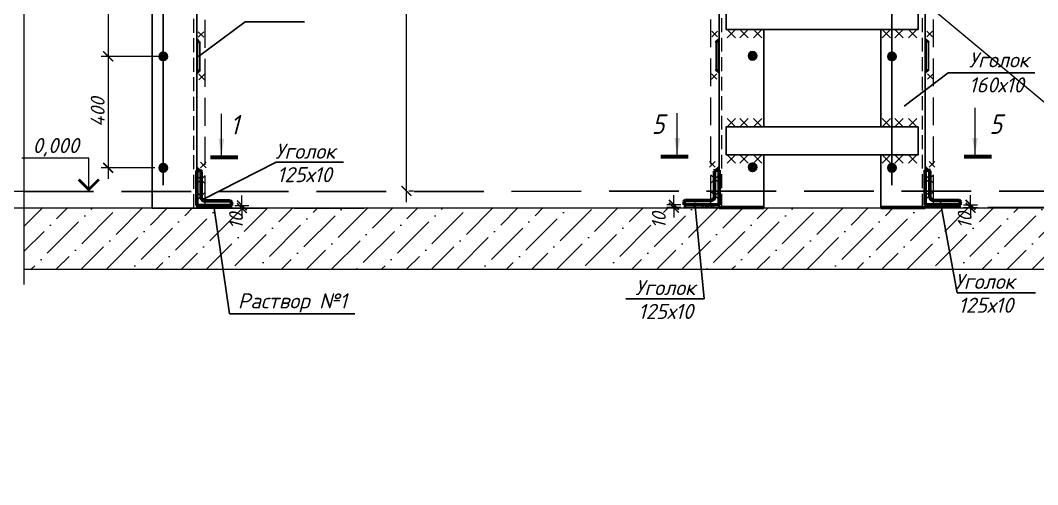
# Model space of a CAD drawing. Header units: millimetres. Extents: x 749182 to 2267578, y 70462 to 311449.
# Drawn here: x 2177544 to 2181195, y 169013 to 170680 of the extents above; entities that cross this region are included whole.
import ezdxf

# ---------------------------------------------------------------- set-up
doc = ezdxf.new("R2010")
doc.units = ezdxf.units.MM
for name, pattern in [('GOST2.303 4', [7, 5, -2, 0]), ('ГОСТ 2.303 4', [7, 5, -2, 0]), ('осеваяX2', [4, 2.5, -0.5, 0.5, -0.5])]:
    doc.linetypes.add(name, pattern=pattern)
doc.layers.get('Defpoints').update_dxf_attribs({"color": 255})
for name, color, linetype, lineweight in [('1Стены', 252, 'Continuous', 25), ('монолит', 176, 'Continuous', 50), ('Оси', 165, 'осеваяX2', 13), ('Размер', 7, 'Continuous', 13), ('Размеры КР', 164, 'Continuous', 9), ('сварка', 156, 'Continuous', 9), ('штрих', 8, 'Continuous', 5), ('штриховка кирпич', 42, 'Continuous', 5)]:
    doc.layers.add(name, color=color, linetype=linetype, lineweight=lineweight)
doc.layers.add('CS_UNPLOTTED', color=254, linetype='Continuous', plot=False)
doc.layers.add('металл', color=124, linetype='Continuous')
doc.layers.add('Текст', color=7, linetype='Continuous')
doc.styles.add('GOST 2.304_new', font='isocpeur.ttf', dxfattribs={"width": 0.9, "oblique": 15})
doc.styles.add('М2', font='isocpeui.ttf')
doc.dimstyles.new('SPDS', dxfattribs={"dimscale": 25, "dimtxt": 2.5, "dimasz": 1.77, "dimexe": 1.25, "dimexo": 0.625, "dimtad": 1, "dimdec": 0, "dimrnd": 0.001, "dimtxsty": 'GOST 2.304_new', "dimblk": 'ARCHTICK', "dimcen": 2.5, "dimdle": 2, "dimclrt": 256, "dimazin": 2, "dimtfac": 0.75, "dimtdec": 0, "dimtmove": 1, "dimatfit": 3, "dimfxl": 0, "dimtolj": 1, "dimlwd": 9, "dimlwe": 9, "dimarcsym": 0})
doc.dimstyles.new('SPDS 1_20', dxfattribs={"dimscale": 20, "dimtxt": 2.5, "dimasz": 1.77, "dimexe": 1.25, "dimexo": 0.625, "dimtad": 1, "dimdec": 0, "dimrnd": 0.001, "dimtxsty": 'М2', "dimblk": 'ARCHTICK', "dimcen": 2.5, "dimdle": 2, "dimclrt": 256, "dimadec": 0, "dimazin": 2, "dimtfac": 0.75, "dimtdec": 0, "dimtmove": 1, "dimatfit": 3, "dimfxl": 0, "dimtolj": 1, "dimlwd": 9, "dimlwe": 9, "dimarcsym": 0})

# ---------------------------------------------------------------- blocks, each defined once
blk = doc.blocks.new('свар')
at = {"layer": 'сварка', "color": 0, "linetype": 'Continuous', "ltscale": 10}
for p, q in [((10, 10), (-10, -10)), ((-10, 10), (10, -10))]:
    blk.add_line(p, q, dxfattribs=at)
blk = doc.blocks.new('_ArchTick')
at = {"color": 0, "linetype": 'ByBlock', "const_width": 0.15}
blk.add_lwpolyline([(-0.5, -0.5), (0.5, 0.5)], dxfattribs=at)
blk = doc.blocks.new('*D1273')
at = {"layer": 'CS_UNPLOTTED', "color": 0, "lineweight": 9, "ltscale": 20, "transparency": 16777216}
for p, q in [((2177161.2, 173105.8), (2177161.2, 170025.8)), ((2177734.8, 173065.8), (2177136.2, 173065.8)), ((2177734.8, 170065.8), (2177136.2, 170065.8))]:
    blk.add_line(p, q, dxfattribs=at)
at = {"layer": 'Defpoints', "color": 0, "lineweight": 20, "ltscale": 20, "transparency": 16777216}
for p in [(2177747.3, 173065.8), (2177161.2, 170065.8), (2177747.3, 170065.8)]:
    blk.add_point(p, dxfattribs=at)
at = {"layer": 'CS_UNPLOTTED', "color": 0, "lineweight": 9, "ltscale": 20, "transparency": 16777216, "xscale": 35.4, "yscale": 35.4, "zscale": 35.4}
for p, rotation in [((2177161.2, 173065.8), 90), ((2177161.2, 170065.8), 270)]:
    blk.add_blockref('_ArchTick', p, dxfattribs=dict(at, rotation=rotation))
at = {"layer": 'CS_UNPLOTTED', "ltscale": 20, "transparency": 16777216, "insert": (2177123.7, 171565.8), "char_height": 50, "attachment_point": 5, "rotation": 90, "style": 'GOST 2.304_new'}
blk.add_mtext('\\A1;3000', dxfattribs=at)
blk = doc.blocks.new('м16')
at = {"layer": 'металл', "lineweight": 30, "ltscale": 20}
for p, q in [((-11, 6.4), (0, 12.7)), ((-11, -6.4), (-11, 6.4)), ((0, 12.7), (11, 6.4)), ((11, 6.4), (11, -6.4)), ((0, -12.7), (-11, -6.4)), ((11, -6.4), (0, -12.7))]:
    blk.add_line(p, q, dxfattribs=at)
blk.add_circle((0, 0), 15, dxfattribs=at)
for radius, start, end in [(10.4, 0, 180), (10.4, 180, 0), (6.92, 0, 180), (6.92, 180, 0)]:
    blk.add_arc((0, 0), radius, start, end, dxfattribs=at)
at = {"layer": 'металл', "linetype": 'Continuous', "lineweight": 25, "ltscale": 20}
blk.add_arc((0, 0), 8, 255, 165, dxfattribs=at)
at = {"layer": 'Оси', "ltscale": 20}
for p, q in [((17, 0), (-17.3, 0)), ((0, 17.3), (0, -17.3))]:
    blk.add_line(p, q, dxfattribs=at)
blk = doc.blocks.new('*D1276')
at = {"color": 0, "lineweight": 9, "ltscale": 20, "transparency": 16777216}
for p, q in [((2177859.3, 171090.8), (2177859.3, 170510.9)), ((2178054.5, 171050.8), (2177834.3, 171050.8)), ((2178054.5, 170550.9), (2177834.3, 170550.9))]:
    blk.add_line(p, q, dxfattribs=at)
at = {"layer": 'Defpoints', "color": 0, "lineweight": 20, "ltscale": 20, "transparency": 16777216}
for p in [(2178067, 171050.8), (2177859.3, 170550.9), (2178067, 170550.9)]:
    blk.add_point(p, dxfattribs=at)
at = {"color": 0, "lineweight": 9, "ltscale": 20, "transparency": 16777216, "xscale": 35.4, "yscale": 35.4, "zscale": 35.4}
for p, rotation in [((2177859.3, 171050.8), 90), ((2177859.3, 170550.9), 270)]:
    blk.add_blockref('_ArchTick', p, dxfattribs=dict(at, rotation=rotation))
at = {"ltscale": 20, "transparency": 16777216, "insert": (2177821.8, 170800.8), "char_height": 50, "attachment_point": 5, "rotation": 90, "style": 'М2'}
blk.add_mtext('\\A1;500', dxfattribs=at)
blk = doc.blocks.new('*D1278')
at = {"color": 0, "lineweight": 9, "ltscale": 20, "transparency": 16777216}
for p, q in [((2178339.4, 170015.8), (2178339.4, 170051.2)), ((2178314.5, 170015.8), (2178364.4, 170015.8)), ((2178314.5, 170005.8), (2178364.4, 170005.8)), ((2178339.4, 170015.8), (2178339.4, 170005.8)), ((2178339.4, 170005.8), (2178339.4, 169970.4))]:
    blk.add_line(p, q, dxfattribs=at)
at = {"layer": 'Defpoints', "color": 0, "lineweight": 20, "ltscale": 20, "transparency": 16777216}
for p in [(2178302, 170015.8), (2178302, 170005.8), (2178339.4, 170005.8)]:
    blk.add_point(p, dxfattribs=at)
at = {"color": 0, "lineweight": 9, "ltscale": 20, "transparency": 16777216, "xscale": 35.4, "yscale": 35.4, "zscale": 35.4}
for p, rotation in [((2178339.4, 170015.8), 270), ((2178339.4, 170005.8), 90)]:
    blk.add_blockref('_ArchTick', p, dxfattribs=dict(at, rotation=rotation))
at = {"ltscale": 20, "transparency": 16777216, "insert": (2178318.3, 169960.1), "char_height": 50, "attachment_point": 5, "rotation": 90, "style": 'М2'}
blk.add_mtext('\\A1;10', dxfattribs=at)
blk = doc.blocks.new('*D1279')
at = {"color": 0, "lineweight": 9, "ltscale": 20, "transparency": 16777216}
for p, q in [((2177859.3, 170590.9), (2177859.3, 170110.8)), ((2177931.9, 170550.9), (2177834.3, 170550.9)), ((2178027.3, 170150.8), (2177834.3, 170150.8))]:
    blk.add_line(p, q, dxfattribs=at)
at = {"layer": 'Defpoints', "color": 0, "lineweight": 20, "ltscale": 20, "transparency": 16777216}
for p in [(2177944.4, 170550.9), (2177859.3, 170150.8), (2178039.8, 170150.8)]:
    blk.add_point(p, dxfattribs=at)
at = {"color": 0, "lineweight": 9, "ltscale": 20, "transparency": 16777216, "xscale": 35.4, "yscale": 35.4, "zscale": 35.4}
for p, rotation in [((2177859.3, 170550.9), 90), ((2177859.3, 170150.8), 270)]:
    blk.add_blockref('_ArchTick', p, dxfattribs=dict(at, rotation=rotation))
at = {"ltscale": 20, "transparency": 16777216, "insert": (2177821.8, 170350.8), "char_height": 50, "attachment_point": 5, "rotation": 90, "style": 'М2'}
blk.add_mtext('\\A1;400', dxfattribs=at)
blk = doc.blocks.new('*D1284')
at = {"color": 0, "lineweight": 9, "ltscale": 20, "transparency": 16777216}
for p, q in [((2179889.5, 170017.8), (2179889.5, 170053.2)), ((2179914.4, 170017.8), (2179864.5, 170017.8)), ((2179914.4, 170007.8), (2179864.5, 170007.8)), ((2179889.5, 170017.8), (2179889.5, 170007.8)), ((2179889.5, 170007.8), (2179889.5, 169972.4))]:
    blk.add_line(p, q, dxfattribs=at)
at = {"layer": 'Defpoints', "color": 0, "lineweight": 20, "ltscale": 20, "transparency": 16777216}
for p in [(2179889.5, 170007.8), (2179926.9, 170017.8), (2179926.9, 170007.8)]:
    blk.add_point(p, dxfattribs=at)
at = {"color": 0, "lineweight": 9, "ltscale": 20, "transparency": 16777216, "xscale": 35.4, "yscale": 35.4, "zscale": 35.4}
for p, rotation in [((2179889.5, 170017.8), 270), ((2179889.5, 170007.8), 90)]:
    blk.add_blockref('_ArchTick', p, dxfattribs=dict(at, rotation=rotation))
at = {"ltscale": 20, "transparency": 16777216, "insert": (2179835.6, 169962.1), "char_height": 50, "attachment_point": 5, "rotation": 90, "style": 'М2'}
blk.add_mtext('\\A1;10', dxfattribs=at)
blk = doc.blocks.new('*D1281')
at = {"layer": 'Defpoints', "color": 0, "lineweight": 20, "ltscale": 20, "transparency": 16777216}
for p in [(2178925.5, 172467.8), (2178929.7, 172467.8), (2178925.5, 170067.8)]:
    blk.add_point(p, dxfattribs=at)
at = {"layer": 'Размер', "color": 0, "lineweight": 9, "ltscale": 20, "transparency": 16777216}
for p, q in [((2178929.7, 170027.8), (2178929.7, 172507.8)), ((2178938, 172467.8), (2178954.7, 172467.8)), ((2178938, 170067.8), (2178954.7, 170067.8))]:
    blk.add_line(p, q, dxfattribs=at)
at = {"layer": 'Размер', "color": 0, "lineweight": 9, "ltscale": 20, "transparency": 16777216, "xscale": 35.4, "yscale": 35.4, "zscale": 35.4}
for p, rotation in [((2178929.7, 172467.8), 90), ((2178929.7, 170067.8), 270)]:
    blk.add_blockref('_ArchTick', p, dxfattribs=dict(at, rotation=rotation))
at = {"layer": 'Размер', "ltscale": 20, "transparency": 16777216, "insert": (2178935.5, 171371.4), "char_height": 50, "width": 670.583, "attachment_point": 5, "rotation": 90, "style": 'М2'}
blk.add_mtext('\\A1;{\\C6;2400\\C1; } \\P(уточнять по АР)', dxfattribs=at)
blk = doc.blocks.new('*D1296')
at = {"color": 0, "lineweight": 9, "ltscale": 20, "transparency": 16777216}
for p, q in [((2180954.3, 170017.8), (2180954.3, 170053.2)), ((2180929.4, 170017.8), (2180979.3, 170017.8)), ((2180929.4, 170007.8), (2180979.3, 170007.8)), ((2180954.3, 170017.8), (2180954.3, 170007.8)), ((2180954.3, 170007.8), (2180954.3, 169972.4))]:
    blk.add_line(p, q, dxfattribs=at)
at = {"layer": 'Defpoints', "color": 0, "lineweight": 20, "ltscale": 20, "transparency": 16777216}
for p in [(2180916.9, 170017.8), (2180916.9, 170007.8), (2180954.3, 170007.8)]:
    blk.add_point(p, dxfattribs=at)
at = {"color": 0, "lineweight": 9, "ltscale": 20, "transparency": 16777216, "xscale": 35.4, "yscale": 35.4, "zscale": 35.4}
for p, rotation in [((2180954.3, 170017.8), 270), ((2180954.3, 170007.8), 90)]:
    blk.add_blockref('_ArchTick', p, dxfattribs=dict(at, rotation=rotation))
at = {"ltscale": 20, "transparency": 16777216, "insert": (2180933.2, 169962.1), "char_height": 50, "attachment_point": 5, "rotation": 90, "style": 'М2'}
blk.add_mtext('\\A1;10', dxfattribs=at)

msp = doc.modelspace()

# ---------------------------------------------------------------- hatches: boundary and pattern name
at = {"layer": 'Размер', "ltscale": 20}
h = msp.add_hatch(dxfattribs=at)
h.set_pattern_fill('AR-SAND', color=256, scale=0.3)
h.set_pattern_definition([(37.5, (1404159.032, 522768.011), (-0.48000939, 14.68239712), [0, -11.5824, 0, -12.954, 0, -12.3825]), (7.5, (1404159.032, 522768.01), (13.4856985, 21.504753), [0, -6.2484, 0, -10.4394, 0, -4.0005]), (327.5, (1404149.66, 522768.011), (23.7297711, 0.04311554), [0, -3.81, 0, -13.716, 0, -17.907]), (317.5, (1404149.66, 522768.01), (22.90669357, 6.6878797), [0, -1.905, 0, -8.9916, 0, -10.287])])
h.paths.add_polyline_path([(2178302.0335, 170015.7576), (2178207.0335, 170015.7576), (2178207.0335, 170005.7576), (2178302.0335, 170005.7576)])
h.paths.add_polyline_path([(2178207.0335, 170015.7576), (2178177.0335, 170015.7576), (2178177.0335, 170005.7576), (2178207.0335, 170005.7576)])
h = msp.add_hatch(dxfattribs=at)
h.set_pattern_fill('AR-SAND', color=256, scale=0.3)
h.set_pattern_definition([(37.5, (1403573.859, 522770.016), (-0.48000939, 14.68239712), [0, -11.5824, 0, -12.954, 0, -12.3825]), (7.5, (1403573.86, 522770.016), (13.4856985, 21.504753), [0, -6.2484, 0, -10.4394, 0, -4.0005]), (327.5, (1403564.487, 522770.016), (23.7297711, 0.04311554), [0, -3.81, 0, -13.716, 0, -17.907]), (317.5, (1403564.487, 522770.016), (22.90669357, 6.6878797), [0, -1.905, 0, -8.9916, 0, -10.287])])
h.paths.add_polyline_path([(2179926.8898, 170017.7627), (2180021.8898, 170017.7627), (2180021.8898, 170007.7627), (2179926.8898, 170007.7627)])
h.paths.add_polyline_path([(2180021.8898, 170017.7627), (2180051.8898, 170017.7627), (2180051.8898, 170007.7627), (2180021.8898, 170007.7627)])
h = msp.add_hatch(dxfattribs=at)
h.set_pattern_fill('AR-SAND', color=256, scale=0.3)
h.set_pattern_definition([(37.5, (1403963.859, 522770.016), (-0.48000939, 14.68239712), [0, -11.5824, 0, -12.954, 0, -12.3825]), (7.5, (1403963.86, 522770.016), (13.4856985, 21.504753), [0, -6.2484, 0, -10.4394, 0, -4.0005]), (327.5, (1403954.487, 522770.016), (23.7297711, 0.04311554), [0, -3.81, 0, -13.716, 0, -17.907]), (317.5, (1403954.487, 522770.016), (22.90669357, 6.6878797), [0, -1.905, 0, -8.9916, 0, -10.287])])
h.paths.add_polyline_path([(2180916.8701, 170017.7627), (2180821.8701, 170017.7627), (2180821.8701, 170007.7627), (2180916.8701, 170007.7627)])
h.paths.add_polyline_path([(2180821.8701, 170017.7627), (2180791.8701, 170017.7627), (2180791.8701, 170007.7627), (2180821.8701, 170007.7627)])
at = {"layer": 'сварка', "linetype": 'Continuous', "ltscale": 5}
for points in [[(2178177.0433, 170600.8554), (2178177.0433, 170614.4989), (2178190.6867, 170600.8554)], [(2180051.8799, 170602.8605), (2180051.8799, 170616.504), (2180038.2365, 170602.8605)], [(2180791.8799, 170602.8605), (2180791.8799, 170616.504), (2180805.5234, 170602.8605)], [(2178177.0433, 170500.6598), (2178177.0433, 170487.0164), (2178190.6867, 170500.6598)], [(2180051.8799, 170502.6649), (2180051.8799, 170489.0215), (2180038.2365, 170502.6649)], [(2180791.8799, 170502.6649), (2180791.8799, 170489.0215), (2180805.5234, 170502.6649)], [(2178177.0433, 170140.7576), (2178177.0433, 170154.4011), (2178190.6867, 170140.7576)], [(2180051.8799, 170142.7627), (2180051.8799, 170156.4062), (2180038.2365, 170142.7627)], [(2180791.8799, 170142.7627), (2180791.8799, 170156.4062), (2180805.5234, 170142.7627)]]:
    msp.add_hatch(color=0, dxfattribs=at).paths.add_polyline_path(points, flags=0)
at = {"layer": 'штрих', "ltscale": 15}
h = msp.add_hatch(dxfattribs=at)
h.set_pattern_fill('ANSI36', color=256, scale=20)
h.set_pattern_definition([(45, (-39664661.56, -1362333.524), (33.67596045, 123.47852166), [158.75, -31.75, 0, -31.75])])
h.paths.add_polyline_path([(2177556.9899, 170007.7627), (2177556.9899, 169787.7627), (2183305.3158, 169787.7627), (2183305.3158, 170007.7627)])

# ---------------------------------------------------------------- linework, layer by layer
at = {"ltscale": 100}
for p, q in [((2178351.2462, 170674.87), (2178184.0723, 170550.7578)), ((2178351.2462, 170674.87), (2178563.6615, 170674.87)), ((2178462.0935, 170171.1306), (2178197.1438, 170035.8581)), ((2178704.336, 170171.1306), (2178462.0935, 170171.1306)), ((2179998.3356, 169680.1012), (2179965.1745, 170025.2234)), ((2180906.1764, 169702.4022), (2180846.7295, 170026.8732)), ((2181187.057, 169702.4022), (2180906.1764, 169702.4022)), ((2179717.4549, 169680.1012), (2179998.3356, 169680.1012))]:
    msp.add_line(p, q, dxfattribs=at)
at = {"ltscale": 20}
msp.add_line((2180873.8457, 170491.3338), (2180715.5064, 170372.0676), dxfattribs=at)
at = {"color": 0, "ltscale": 20}
msp.add_lwpolyline([(2181185.1292, 170491.3338), (2180873.8457, 170491.3338)], dxfattribs=at)
at = {"layer": '1Стены', "color": 0, "linetype": 'ГОСТ 2.303 4', "lineweight": 13, "ltscale": 10}
for p, q in [((2178167.0433, 170005.7576), (2178167.0433, 172495.7576)), ((2180061.8799, 170007.7627), (2180061.8799, 172497.7627)), ((2180781.8799, 170007.7627), (2180781.8799, 172497.7627))]:
    msp.add_line(p, q, dxfattribs=at)
at = {"layer": '1Стены', "color": 0, "linetype": 'ГОСТ 2.303 4', "lineweight": 13, "ltscale": 20}
for p, q in [((2178207.0433, 170021.7576), (2178207.0433, 172465.7576)), ((2180021.8799, 170023.7627), (2180021.8799, 172467.7627)), ((2180821.8799, 170023.7627), (2180821.8799, 172467.7627)), ((2180821.8799, 170023.7627), (2180821.8799, 172467.7627))]:
    msp.add_line(p, q, dxfattribs=at)
at = {"layer": '1Стены', "color": 0, "linetype": 'GOST2.303 4', "ltscale": 50}
msp.add_line((2177556.9899, 170065.7576), (2183305.3158, 170067.7627), dxfattribs=at)
at = {"layer": '1Стены', "color": 0, "linetype": 'ГОСТ 2.303 4', "lineweight": 13, "ltscale": 50}
for p, q in [((2178177.0433, 170005.7576), (2180051.8701, 170007.7627)), ((2182666.8898, 170007.7627), (2180791.8898, 170007.7627))]:
    msp.add_line(p, q, dxfattribs=at)
at = {"layer": 'CS_UNPLOTTED', "ltscale": 20}
for p, q in [((2178057.0433, 173013.8966), (2178057.0433, 170089.0212)), ((2180671.8799, 173013.8966), (2180671.8799, 170089.0212)), ((2180671.8799, 170647.7627), (2180671.8799, 170091.0263))]:
    msp.add_line(p, q, dxfattribs=at)
at = {"layer": 'металл', "color": 0, "ltscale": 20}
for p, q in [((2178017.0433, 170005.7576), (2178017.0433, 172695.7576)), ((2178177.0433, 170005.7576), (2178177.0433, 172495.7576)), ((2180051.8799, 170007.7627), (2180051.8799, 172497.7627)), ((2180791.8799, 170007.7627), (2180791.8799, 172497.7627)), ((2180211.8799, 170297.7627), (2180211.8799, 170647.7627)), ((2180631.8799, 170297.7627), (2180631.8799, 170647.7627)), ((2180211.8799, 170007.7627), (2180211.8799, 170197.7627)), ((2180631.8799, 170007.7627), (2180631.8799, 170197.7627)), ((2178177.0335, 170005.7576), (2178017.0433, 170005.7576))]:
    msp.add_line(p, q, dxfattribs=at)
at = {"layer": 'металл', "color": 0, "linetype": 'Continuous', "lineweight": 60, "ltscale": 20, "extrusion": (0, 0, -1)}
for p, q in [((2178177.0433, 170140.7576), (2178177.0433, 170015.7576)), ((2178188.4433, 170140.7576), (2178177.0433, 170140.7576)), ((2178193.0433, 170045.7576), (2178193.0433, 170136.1576)), ((2178297.4433, 170031.7576), (2178207.0433, 170031.7576)), ((2178302.0433, 170015.7576), (2178302.0433, 170027.1576)), ((2178177.0433, 170015.7576), (2178302.0433, 170015.7576)), ((2180051.8799, 170017.7627), (2179926.8799, 170017.7627)), ((2180791.8799, 170017.7627), (2180916.8799, 170017.7627))]:
    msp.add_line(p, q, dxfattribs=at)
at = {"layer": 'металл', "color": 0, "linetype": 'Continuous', "lineweight": 60, "ltscale": 20}
for p, q in [((2180035.8799, 170047.7627), (2180035.8799, 170138.1627)), ((2180040.4799, 170142.7627), (2180051.8799, 170142.7627)), ((2180051.8799, 170142.7627), (2180051.8799, 170017.7627)), ((2180791.8799, 170142.7627), (2180791.8799, 170017.7627)), ((2180803.2799, 170142.7627), (2180791.8799, 170142.7627)), ((2180807.8799, 170047.7627), (2180807.8799, 170138.1627)), ((2179926.8799, 170029.1627), (2179926.8799, 170017.7627)), ((2179931.4799, 170033.7627), (2180021.8799, 170033.7627)), ((2180912.2799, 170033.7627), (2180821.8799, 170033.7627)), ((2180916.8799, 170029.1627), (2180916.8799, 170017.7627)), ((2180211.8799, 170007.7627), (2180051.8898, 170007.7627)), ((2180631.8799, 170007.7627), (2180791.8701, 170007.7627))]:
    msp.add_line(p, q, dxfattribs=at)
at = {"layer": 'металл', "color": 0, "ltscale": 20}
for points in [[(2180766.8799, 170747.7627), (2180076.8799, 170747.7627), (2180076.8799, 170647.7627), (2180766.8799, 170647.7627)], [(2178180.0524, 170600.7576), (2178188.0524, 170600.7576), (2178188.0524, 170500.7576), (2178180.0524, 170500.7576)], [(2180048.8709, 170602.7627), (2180040.8709, 170602.7627), (2180040.8709, 170502.7627), (2180048.8709, 170502.7627)], [(2180794.889, 170602.7627), (2180802.889, 170602.7627), (2180802.889, 170502.7627), (2180794.889, 170502.7627)], [(2180766.8799, 170297.7627), (2180076.8799, 170297.7627), (2180076.8799, 170197.7627), (2180766.8799, 170197.7627)]]:
    msp.add_lwpolyline(points, close=True, dxfattribs=at)
at = {"layer": 'металл', "color": 0, "linetype": 'Continuous', "lineweight": 60, "ltscale": 20, "extrusion": (0, 0, -1)}
for centre, radius, start, end in [((-2178188.4433, 170136.1576), 4.6, 90, 180), ((-2178207.0433, 170045.7576), 14, 270, 0), ((-2178297.4433, 170027.1576), 4.6, 90, 180)]:
    msp.add_arc(centre, radius, start, end, dxfattribs=at)
at = {"layer": 'металл', "color": 0, "linetype": 'Continuous', "lineweight": 60, "ltscale": 20}
for centre, radius, start, end in [((2180040.4799, 170138.1627), 4.6, 90, 180), ((2180803.2799, 170138.1627), 4.6, 0, 90), ((2179931.4799, 170029.1627), 4.6, 90, 180), ((2180021.8799, 170047.7627), 14, 270, 0), ((2180821.8799, 170047.7627), 14, 180, 270), ((2180912.2799, 170029.1627), 4.6, 0, 90)]:
    msp.add_arc(centre, radius, start, end, dxfattribs=at)
at = {"layer": 'монолит', "color": 0, "lineweight": 25, "ltscale": 100}
for p, q in [((2177556.9899, 170005.7576), (2183305.3158, 170007.7627)), ((2177556.9899, 169785.7576), (2183305.3158, 169787.7627))]:
    msp.add_line(p, q, dxfattribs=at)
at = {"layer": 'Размер', "linetype": 'Continuous', "ltscale": 20}
for p, q in [((2180970.3907, 170197.5097), (2180970.3907, 170365.7518)), ((2178265.8237, 170195.5046), (2178265.8237, 170344.826)), ((2179901.7296, 170197.5097), (2179901.7296, 170346.8311)), ((2177789.8472, 170185.7576), (2177549.5747, 170185.7576)), ((2177789.8472, 170065.7576), (2177789.8472, 170185.7576)), ((2177556.9899, 170005.7576), (2177244.6779, 170005.7576))]:
    msp.add_line(p, q, dxfattribs=at)
at = {"layer": 'Размер', "color": 0, "linetype": 'Continuous', "ltscale": 20}
for points, const_width in [([(2178325.8237, 170188.5046), (2178225.8237, 170188.5046)], 14), ([(2179841.7296, 170190.5097), (2179941.7296, 170190.5097)], 14), ([(2181030.3907, 170190.5097), (2180930.3907, 170190.5097)], 14), ([(2177826.3117, 170109.2931), (2177789.8472, 170072.8287), (2177753.3827, 170109.2931)], 10)]:
    msp.add_lwpolyline(points, dxfattribs=dict(at, const_width=const_width))
at = {"layer": 'Размер', "color": 0, "ltscale": 20}
for points in [[(2178177.0335, 170015.7576), (2178302.0335, 170015.7576), (2178302.0335, 170005.7576), (2178177.0335, 170005.7576)], [(2180051.8898, 170017.7627), (2179926.8898, 170017.7627), (2179926.8898, 170007.7627), (2180051.8898, 170007.7627)], [(2180791.8701, 170017.7627), (2180916.8701, 170017.7627), (2180916.8701, 170007.7627), (2180791.8701, 170007.7627)]]:
    msp.add_lwpolyline(points, close=True, dxfattribs=at)
at = {"layer": 'Размер', "linetype": 'Continuous', "ltscale": 20}
for points in [[(2178265.8237, 170195.5046), (2178255.7681, 170255.5946), (2178275.8793, 170255.5946)], [(2179901.7296, 170197.5097), (2179911.7852, 170257.5997), (2179891.674, 170257.5997)], [(2180970.3907, 170197.5097), (2180980.4463, 170257.5997), (2180960.3351, 170257.5997)]]:
    msp.add_solid(points, dxfattribs=at)
at = {"layer": 'Размеры КР', "lineweight": 20}
msp.add_line((2175018.3547, 175573.4601), (2197137.2819, 157071.3923), dxfattribs=at)
at = {"layer": 'сварка', "color": 0, "linetype": 'Continuous', "ltscale": 15}
for p, q in [((2180110.512, 170647.7627), (2180080.512, 170617.7627)), ((2180080.512, 170647.7627), (2180110.512, 170617.7627)), ((2180156.0049, 170647.7627), (2180126.0049, 170617.7627)), ((2180126.0049, 170647.7627), (2180156.0049, 170617.7627)), ((2180204.781, 170647.7627), (2180174.781, 170617.7627)), ((2180174.781, 170647.7627), (2180204.781, 170617.7627)), ((2180667.4428, 170647.7627), (2180637.4428, 170617.7627)), ((2180637.4428, 170647.7627), (2180667.4428, 170617.7627)), ((2180712.9356, 170647.7627), (2180682.9356, 170617.7627)), ((2180682.9356, 170647.7627), (2180712.9356, 170617.7627)), ((2180761.7117, 170647.7627), (2180731.7117, 170617.7627)), ((2180731.7117, 170647.7627), (2180761.7117, 170617.7627)), ((2180110.512, 170327.7627), (2180080.512, 170297.7627)), ((2180080.512, 170327.7627), (2180110.512, 170297.7627)), ((2180156.0049, 170327.7627), (2180126.0049, 170297.7627)), ((2180126.0049, 170327.7627), (2180156.0049, 170297.7627)), ((2180204.781, 170327.7627), (2180174.781, 170297.7627)), ((2180174.781, 170327.7627), (2180204.781, 170297.7627)), ((2180667.4428, 170327.7627), (2180637.4428, 170297.7627)), ((2180637.4428, 170327.7627), (2180667.4428, 170297.7627)), ((2180712.9356, 170327.7627), (2180682.9356, 170297.7627)), ((2180682.9356, 170327.7627), (2180712.9356, 170297.7627)), ((2180761.7117, 170327.7627), (2180731.7117, 170297.7627)), ((2180731.7117, 170327.7627), (2180761.7117, 170297.7627)), ((2180110.512, 170197.7627), (2180080.512, 170167.7627)), ((2180080.512, 170197.7627), (2180110.512, 170167.7627)), ((2180156.0049, 170197.7627), (2180126.0049, 170167.7627)), ((2180126.0049, 170197.7627), (2180156.0049, 170167.7627)), ((2180204.781, 170197.7627), (2180174.781, 170167.7627)), ((2180174.781, 170197.7627), (2180204.781, 170167.7627)), ((2180667.4428, 170197.7627), (2180637.4428, 170167.7627)), ((2180637.4428, 170197.7627), (2180667.4428, 170167.7627)), ((2180712.9356, 170197.7627), (2180682.9356, 170167.7627)), ((2180682.9356, 170197.7627), (2180712.9356, 170167.7627)), ((2180761.7117, 170197.7627), (2180731.7117, 170167.7627)), ((2180731.7117, 170197.7627), (2180761.7117, 170167.7627)), ((2178177.0335, 170140.7576), (2178177.0335, 170015.7576)), ((2180051.8898, 170142.7627), (2180051.8898, 170017.7627)), ((2180791.8701, 170142.7627), (2180791.8701, 170017.7627)), ((2178177.0335, 170123.2576), (2178207.0335, 170093.2576)), ((2178177.0335, 170093.2576), (2178207.0335, 170123.2576)), ((2180051.8898, 170125.2627), (2180021.8898, 170095.2627)), ((2180051.8898, 170095.2627), (2180021.8898, 170125.2627)), ((2180791.8701, 170125.2627), (2180821.8701, 170095.2627)), ((2180791.8701, 170095.2627), (2180821.8701, 170125.2627)), ((2178177.0335, 170063.2576), (2178207.0335, 170033.2576)), ((2178177.0335, 170033.2576), (2178207.0335, 170063.2576)), ((2180051.8898, 170065.2627), (2180021.8898, 170035.2627)), ((2180051.8898, 170035.2627), (2180021.8898, 170065.2627)), ((2180791.8701, 170065.2627), (2180821.8701, 170035.2627)), ((2180791.8701, 170035.2627), (2180821.8701, 170065.2627))]:
    msp.add_line(p, q, dxfattribs=at)
at = {"layer": 'сварка', "color": 0, "linetype": 'Continuous', "ltscale": 5}
for p, q in [((2178177.0433, 170600.8554), (2178177.0433, 170614.4989)), ((2178177.0433, 170614.4989), (2178190.6867, 170600.8554)), ((2180051.8799, 170616.504), (2180038.2365, 170602.8605)), ((2180051.8799, 170602.8605), (2180051.8799, 170616.504)), ((2180791.8799, 170602.8605), (2180791.8799, 170616.504)), ((2180791.8799, 170616.504), (2180805.5234, 170602.8605)), ((2178190.6867, 170600.8554), (2178177.0433, 170600.8554)), ((2180038.2365, 170602.8605), (2180051.8799, 170602.8605)), ((2180805.5234, 170602.8605), (2180791.8799, 170602.8605)), ((2178177.0433, 170500.6598), (2178177.0433, 170487.0164)), ((2178177.0433, 170487.0164), (2178190.6867, 170500.6598)), ((2178190.6867, 170500.6598), (2178177.0433, 170500.6598)), ((2180051.8799, 170489.0215), (2180038.2365, 170502.6649)), ((2180038.2365, 170502.6649), (2180051.8799, 170502.6649)), ((2180051.8799, 170502.6649), (2180051.8799, 170489.0215)), ((2180791.8799, 170502.6649), (2180791.8799, 170489.0215)), ((2180791.8799, 170489.0215), (2180805.5234, 170502.6649)), ((2180805.5234, 170502.6649), (2180791.8799, 170502.6649)), ((2178177.0433, 170140.7576), (2178177.0433, 170154.4011)), ((2178177.0433, 170154.4011), (2178190.6867, 170140.7576)), ((2178190.6867, 170140.7576), (2178177.0433, 170140.7576)), ((2180051.8799, 170156.4062), (2180038.2365, 170142.7627)), ((2180038.2365, 170142.7627), (2180051.8799, 170142.7627)), ((2180051.8799, 170142.7627), (2180051.8799, 170156.4062)), ((2180791.8799, 170142.7627), (2180791.8799, 170156.4062)), ((2180791.8799, 170156.4062), (2180805.5234, 170142.7627)), ((2180805.5234, 170142.7627), (2180791.8799, 170142.7627))]:
    msp.add_line(p, q, dxfattribs=at)
at = {"layer": 'Текст', "ltscale": 20}
for p in [(2178239.5335, 170005.7576), (2178744.5867, 169626.2399)]:
    msp.add_line(p, (2178294.7932, 169626.2399), dxfattribs=at)
at = {"layer": 'штриховка кирпич', "color": 0, "linetype": 'Continuous', "ltscale": 15}
msp.add_lwpolyline([(2177556.9899, 173385.6694), (2177556.9899, 171745.3645), (2177613.2399, 171732.2395), (2177500.7399, 171705.9895), (2177556.9899, 171692.8645), (2177556.9899, 169731.6658)], dxfattribs=at)

# ---------------------------------------------------------------- block references
at = {"layer": 'Размер', "color": 0, "xscale": -1}
for p, rotation in [((2178192.7987, 170629.488), 89.99999999762781), ((2180807.6353, 170631.4931), 89.99999999762788), ((2178194.8023, 170476.614), 89.99999999762781), ((2180809.6389, 170478.6191), 89.99999999762788), ((2178201.2176, 170160.9713), 89.99999999762781), ((2180816.0543, 170162.9763), 89.99999999762788)]:
    msp.add_blockref('свар', p, dxfattribs=dict(at, rotation=rotation))
at = {"layer": 'Размер', "color": 0, "rotation": 270.0000000023722}
for p in [(2180036.1246, 170631.4931), (2180034.1209, 170478.6191), (2180027.7056, 170162.9763)]:
    msp.add_blockref('свар', p, dxfattribs=at)
at = {"layer": 'Размер', "rotation": 270.0000000001111}
for p in [(2180171.8799, 170552.7627), (2180171.8799, 170152.7627)]:
    msp.add_blockref('м16', p, dxfattribs=at)
at = {"layer": 'Размер', "xscale": -1, "rotation": 89.99999999988889}
for p in [(2178057.0433, 170550.7576), (2180671.8799, 170550.7576), (2178057.0433, 170150.7576), (2180671.8799, 170150.7576)]:
    msp.add_blockref('м16', p, dxfattribs=at)

# ---------------------------------------------------------------- texts
at = {"color": 0, "ltscale": 20, "insert": (2180948.2221, 170565.3338), "char_height": 54, "width": 274.710988, "attachment_point": 1, "style": 'М2'}
msp.add_mtext('Уголок 160х10', dxfattribs=at)
at = {"layer": 'Размер', "linetype": 'Continuous', "ltscale": 20, "style": 'GOST 2.304_new', "oblique": 15, "width": 0.9}
for s, p in [('1', (2178296.7454, 170270.628)), ('5', (2179809.6693, 170272.6331)), ('5', (2181021.4573, 170272.6331))]:
    msp.add_text(s, height=70, dxfattribs=at).set_placement(p)
at = {"layer": 'Текст', "ltscale": 20, "style": 'М2'}
for s, p in [('0,000', (2177588.3017, 170203.7576)), ('Уголок', (2178459.1778, 170183.3644)), ('125х10', (2178464.9485, 170099.2243)), ('Уголок', (2180897.368, 169716.0109)), ('Уголок', (2179750.9303, 169693.7099)), ('Раствор №1', (2178324.7932, 169646.2399)), ('125х10', (2179761.6394, 169608.2175)), ('125х10', (2180910.3043, 169630.5185))]:
    msp.add_text(s, height=54, dxfattribs=at).set_placement(p)

# ---------------------------------------------------------------- dimensions: what is measured, and where the dimension line sits
at = {"ltscale": 20}
for base, p1, p2, picture, middle in [((2177859.3384, 170550.9302), (2178067.0433, 171050.7576), (2178067.0433, 170550.9302), '*D1276', (2177821.8384, 170800.8439)), ((2177859.3384, 170150.7576), (2177944.4409, 170550.9302), (2178039.7576, 170150.7576), '*D1279', (2177821.8384, 170350.8439))]:
    dim = msp.add_linear_dim(base=base, p1=p1, p2=p2, angle=90, dimstyle='SPDS', override={"dimscale": 20, "dimtxsty": 'М2', "dimfxl": 1.25, "dimtfill": 0, "dimarcsym": 1}, dxfattribs=at)
    dim.commit()
    dim.dimension.update_dxf_attribs({"geometry": picture, "text_midpoint": middle})
for base, p1, p2, picture, middle in [((2178339.4482, 170005.7576), (2178302.0433, 170015.7576), (2178302.0433, 170005.7576), '*D1278', (2178355.8472, 169960.0951)), ((2179889.4751, 170007.7627), (2179926.8799, 170017.7627), (2179926.8799, 170007.7627), '*D1284', (2179873.076, 169962.1002)), ((2180954.2848, 170007.7627), (2180916.8799, 170017.7627), (2180916.8799, 170007.7627), '*D1296', (2180970.6838, 169962.1002))]:
    dim = msp.add_linear_dim(base=base, p1=p1, p2=p2, angle=90, dimstyle='SPDS', override={"dimscale": 20, "dimtxsty": 'М2', "dimfxl": 1.25, "dimtfill": 0, "dimarcsym": 1}, dxfattribs=at)
    dim.commit()
    dim.dimension.update_dxf_attribs({"geometry": picture, "text_midpoint": middle, "dimtype": 160})
at = {"layer": 'CS_UNPLOTTED', "ltscale": 20}
dim = msp.add_linear_dim(base=(2177161.1732, 170065.7576), p1=(2177747.3079, 173065.7576), p2=(2177747.3079, 170065.7576), angle=90, dimstyle='SPDS', override={"dimscale": 20, "dimfxl": 1.25, "dimtfill": 0, "dimarcsym": 1}, dxfattribs=at)
dim.commit()
dim.dimension.update_dxf_attribs({"geometry": '*D1273', "text_midpoint": (2177123.6732, 171565.7576)})
at = {"layer": 'Размер', "ltscale": 20}
dim = msp.add_linear_dim(base=(2178929.7447, 172467.7627), p1=(2178925.4782, 170067.7627), p2=(2178925.4782, 172467.7627), angle=90, text='{\\C6;2400\\C1; } \\P(уточнять по АР)', dimstyle='SPDS 1_20', override={"dimtxsty": 'М2'}, dxfattribs=at)
dim.commit()
dim.dimension.update_dxf_attribs({"geometry": '*D1281', "text_midpoint": (2179024.6741, 171371.3968), "dimtype": 160})

doc.saveas('drawing.dxf')
